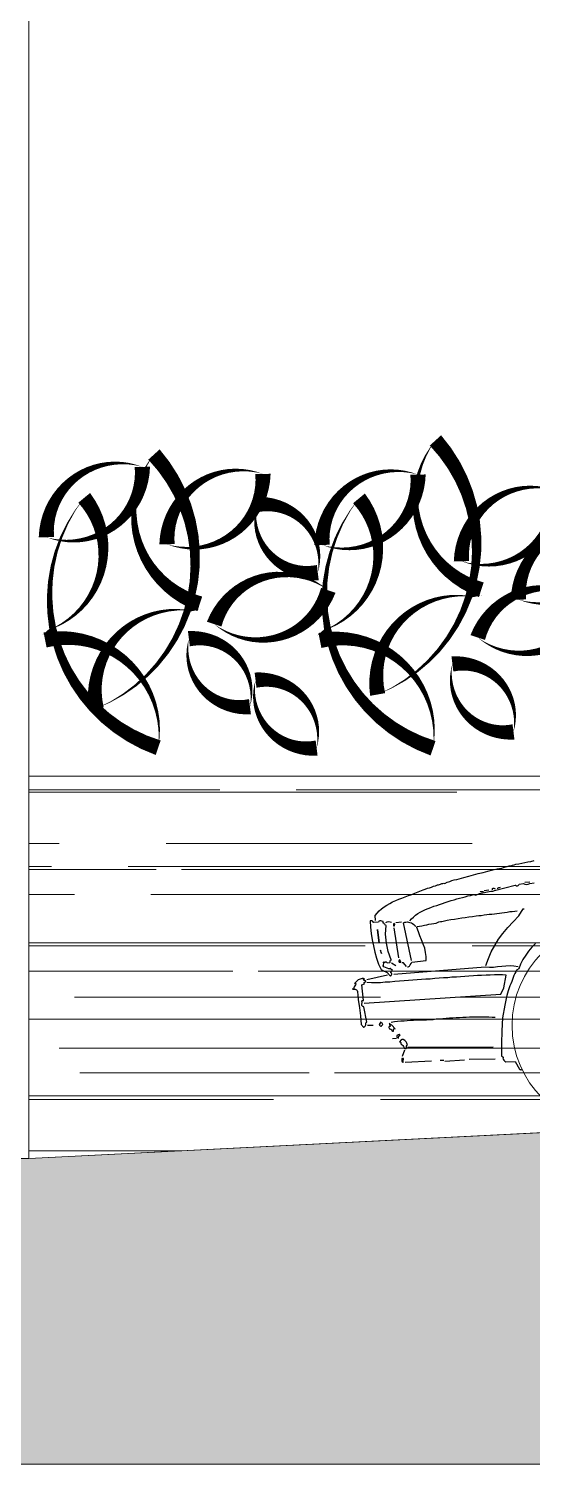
# Model space of a CAD drawing. Header units: metres. Extents: x -183 to 1639, y -350 to 198.
# Drawn here: x 523.4 to 525.046, y -184.446 to -179.752 of the extents above; entities that cross this region are included whole.
import ezdxf

# ---------------------------------------------------------------- set-up
doc = ezdxf.new("R2010")
doc.units = ezdxf.units.M
doc.header["$MEASUREMENT"] = 0
doc.header["$XCLIPFRAME"] = 2
doc.layers.add('FLOATINGWINDOWS', color=2, linetype='Continuous', plot=False)
for name, color, linetype in [('okna', 4, 'Continuous'), ('SRAFA', 251, 'Continuous'), ('SRAFY-TERÉN', 252, 'Continuous'), ('stafaz', 254, 'Continuous'), ('zariz.predmety', 203, 'Continuous')]:
    doc.layers.add(name, color=color, linetype=linetype)
picture_1 = doc.add_image_def('image2.jpg', size_in_pixel=(1280, 1024))

# ---------------------------------------------------------------- blocks, each defined once
blk = doc.blocks.new('BMW5-BOK')
for points in [[(0.0845, 0.7243), (0.0839, 0.7403), (0.0912, 0.7481), (0.0984, 0.7552), (0.1065, 0.7615), (0.1153, 0.767), (0.1242, 0.7724), (0.1338, 0.7771), (0.1434, 0.7818), (0.1539, 0.7856), (0.1643, 0.7895), (0.1747, 0.7925), (0.1851, 0.7963), (0.1963, 0.7994), (0.2075, 0.8024), (0.2179, 0.8063), (0.2291, 0.8093), (0.2396, 0.8132), (0.246, 0.8155), (0.2524, 0.817), (0.2596, 0.8193), (0.2668, 0.8208), (0.2732, 0.8223), (0.2804, 0.8246), (0.2868, 0.8261), (0.2932, 0.8284), (0.2964, 0.8284), (0.2996, 0.8291), (0.3028, 0.8299), (0.3052, 0.8315), (0.3076, 0.8322), (0.3108, 0.8322), (0.314, 0.8329), (0.3171, 0.8321), (0.3252, 0.8352), (0.334, 0.8375), (0.3412, 0.8398), (0.3492, 0.8413), (0.3572, 0.8427), (0.3652, 0.8442), (0.3732, 0.8457), (0.3811, 0.8472), (0.3971, 0.851), (0.4123, 0.854), (0.4283, 0.8578), (0.4443, 0.8607), (0.4603, 0.8637), (0.4763, 0.8667), (0.4915, 0.8689), (0.5067, 0.8711), (0.5123, 0.8726), (0.5187, 0.8741), (0.5243, 0.8749), (0.5307, 0.8764), (0.5363, 0.8771), (0.5419, 0.8786), (0.5474, 0.8794), (0.553, 0.8809), (0.5626, 0.8815), (0.573, 0.883), (0.5826, 0.8845), (0.593, 0.8859), (0.6026, 0.8874), (0.613, 0.8896)], [(0.196, 0.7164), (0.2025, 0.7228), (0.2089, 0.7283), (0.2162, 0.7337), (0.2234, 0.7384), (0.2314, 0.7423), (0.2403, 0.7462), (0.2491, 0.7501), (0.2579, 0.7531), (0.2675, 0.7562), (0.2771, 0.7593), (0.2867, 0.7615), (0.2963, 0.7638), (0.3059, 0.7669), (0.3155, 0.7691), (0.3251, 0.7722), (0.3348, 0.7745), (0.3444, 0.7767), (0.354, 0.779), (0.3627, 0.7805), (0.3723, 0.7827), (0.3811, 0.7842), (0.3907, 0.7865), (0.3995, 0.788), (0.4091, 0.7902), (0.4163, 0.7878), (0.4291, 0.7924), (0.4666, 0.7975), (0.469, 0.7974), (0.473, 0.7974), (0.4762, 0.7981), (0.4786, 0.7989), (0.5466, 0.8124), (0.5482, 0.8123), (0.549, 0.8115), (0.5506, 0.8099), (0.5521, 0.8091), (0.5545, 0.8099), (0.5569, 0.8106), (0.5586, 0.813), (0.5602, 0.8146), (0.5746, 0.8168), (0.5785, 0.8143), (0.5841, 0.8127), (0.5897, 0.8134), (0.5945, 0.8149), (0.6088, 0.8171)], [(0.4315, 0.7979), (0.4315, 0.7979), (0.4324, 0.7987), (0.4324, 0.7987), (0.4324, 0.7987), (0.4403, 0.7986), (0.4403, 0.7986), (0.4411, 0.7986), (0.4419, 0.7978), (0.4419, 0.7978)], [(0.4444, 0.801), (0.4603, 0.8023)], [(0.4723, 0.8022), (0.4723, 0.803), (0.4723, 0.8046), (0.4723, 0.8054), (0.4723, 0.8061), (0.4739, 0.8069), (0.4763, 0.8069), (0.4787, 0.8061), (0.4803, 0.8045)], [(0.4891, 0.8044), (0.4891, 0.8044), (0.4891, 0.8059), (0.4891, 0.8067), (0.4891, 0.8067), (0.4907, 0.8075), (0.4931, 0.8083), (0.4963, 0.8082), (0.4987, 0.809)], [(0.5786, 0.8207), (0.5953, 0.8205)], [(0.122, 0.5412), (0.1236, 0.5412), (0.1252, 0.5419), (0.126, 0.5435), (0.1268, 0.5459), (0.1268, 0.5475), (0.126, 0.5491), (0.1245, 0.5507), (0.1245, 0.5523), (0.1253, 0.5539), (0.1261, 0.5555), (0.1277, 0.5563), (0.1301, 0.5578), (0.1223, 0.5643), (0.1207, 0.5643), (0.1199, 0.5643), (0.1191, 0.5643), (0.1183, 0.5635), (0.1024, 0.5717), (0.1009, 0.5749), (0.1017, 0.5781), (0.1026, 0.5821), (0.1018, 0.5861), (0.1026, 0.5869), (0.1034, 0.5877), (0.1058, 0.5868), (0.1074, 0.586), (0.109, 0.5876), (0.1106, 0.5868), (0.1122, 0.586), (0.1145, 0.5843), (0.1225, 0.5842), (0.1241, 0.5858), (0.1242, 0.5874), (0.1242, 0.5898), (0.125, 0.5922), (0.1258, 0.5922), (0.1266, 0.5922), (0.1274, 0.5921), (0.1282, 0.5929), (0.1198, 0.6201), (0.1154, 0.6481), (0.1142, 0.6777), (0.1185, 0.7055), (0.1161, 0.7063), (0.1146, 0.708), (0.113, 0.7104), (0.1122, 0.7128), (0.1122, 0.7128), (0.1106, 0.7136), (0.1099, 0.7144), (0.1091, 0.7144), (0.1083, 0.7152), (0.1083, 0.7168), (0.1091, 0.7184), (0.1091, 0.72), (0.1052, 0.7208), (0.102, 0.7225), (0.098, 0.7225), (0.0948, 0.7218), (0.0948, 0.721), (0.0948, 0.7202), (0.094, 0.7186), (0.0932, 0.7178), (0.0788, 0.718), (0.0772, 0.7188), (0.0756, 0.7196), (0.0749, 0.722), (0.0733, 0.7236), (0.0669, 0.7237), (0.0666, 0.7038), (0.068, 0.683), (0.0693, 0.6623), (0.0722, 0.6415), (0.0759, 0.6207), (0.0805, 0.6007), (0.0858, 0.5815), (0.0927, 0.5631), (0.0943, 0.5623), (0.0951, 0.5615), (0.0967, 0.5607), (0.0967, 0.5607), (0.1125, 0.5525), (0.1212, 0.5404), (0.1212, 0.5404), (0.122, 0.5412), (0.122, 0.5412), (0.122, 0.5412)], [(0.1362, 0.7148), (0.1314, 0.7165), (0.1266, 0.7173), (0.121, 0.7166), (0.1163, 0.7151)], [(0.144, 0.7036), (0.1448, 0.7036), (0.1456, 0.7044), (0.1456, 0.706), (0.1464, 0.7067), (0.1465, 0.7083), (0.1457, 0.7091), (0.1449, 0.7107), (0.1441, 0.7107), (0.1425, 0.71), (0.1425, 0.7084), (0.1424, 0.706), (0.1416, 0.7036), (0.1416, 0.7036), (0.1432, 0.7036), (0.144, 0.7036), (0.144, 0.7036)], [(0.1497, 0.7139), (0.1689, 0.7144)], [(0.1943, 0.5865), (0.1752, 0.7112), (0.1792, 0.7127), (0.1832, 0.7134), (0.188, 0.7134), (0.192, 0.7125), (0.1959, 0.7109), (0.2007, 0.7092), (0.2047, 0.7068), (0.2086, 0.7043), (0.2102, 0.7019), (0.211, 0.7003), (0.2125, 0.6987), (0.2141, 0.6971)], [(0.1797, 0.5667), (0.1797, 0.5667), (0.1813, 0.5667), (0.1821, 0.5667), (0.1821, 0.5667), (0.1861, 0.5691), (0.1893, 0.573), (0.1918, 0.577), (0.1943, 0.5809), (0.2421, 0.5843), (0.2431, 0.597), (0.2417, 0.6106), (0.2395, 0.6242), (0.2349, 0.6378), (0.2303, 0.6522), (0.2256, 0.6658), (0.2218, 0.6794), (0.218, 0.6931), (0.218, 0.6938), (0.2181, 0.6946), (0.2189, 0.6954), (0.2197, 0.6962), (0.2269, 0.6969), (0.2349, 0.6984), (0.2429, 0.6999), (0.2508, 0.7006), (0.258, 0.7021), (0.266, 0.7028), (0.274, 0.7035), (0.2812, 0.7042), (0.286, 0.7057), (0.2908, 0.7072), (0.2956, 0.708), (0.3004, 0.7087), (0.3044, 0.7095), (0.3092, 0.7102), (0.3132, 0.7109), (0.318, 0.7117), (0.3307, 0.7131), (0.3427, 0.7137), (0.3547, 0.7152), (0.3659, 0.7158), (0.3778, 0.7165), (0.3898, 0.7179), (0.4018, 0.7186), (0.4138, 0.72), (0.4226, 0.7207), (0.4305, 0.7206), (0.4393, 0.7213), (0.4481, 0.7219), (0.4561, 0.7226), (0.4649, 0.7225), (0.4737, 0.7232), (0.4816, 0.7239), (0.4904, 0.7246), (0.4984, 0.7253), (0.5072, 0.7259), (0.5152, 0.7266), (0.5239, 0.7273), (0.5319, 0.7272), (0.5407, 0.7279), (0.5487, 0.7286)], [(0.4356, 0.5562), (0.4454, 0.5784), (0.4561, 0.5998), (0.4683, 0.6196), (0.4821, 0.6394), (0.4975, 0.6575), (0.5145, 0.6756), (0.5331, 0.6937), (0.5533, 0.7118), (0.5687, 0.7339), (0.5687, 0.7339), (0.5703, 0.7339), (0.5711, 0.7339), (0.5711, 0.7339)], [(0.0915, 0.65), (0.0889, 0.6947), (0.0915, 0.65)], [(0.153, 0.5974), (0.1439, 0.6972)], [(0.6023, 0.6186), (0.5894, 0.6069), (0.578, 0.595), (0.5675, 0.5816), (0.5578, 0.5682), (0.5488, 0.5539), (0.5422, 0.5389), (0.535, 0.535), (0.5317, 0.5295), (0.5285, 0.5239), (0.5252, 0.5176), (0.5227, 0.5112), (0.5195, 0.5049), (0.517, 0.4985), (0.5137, 0.4914), (0.5104, 0.4851), (0.5038, 0.4692), (0.4988, 0.4541), (0.4939, 0.439), (0.4897, 0.4231), (0.4803, 0.3818), (0.475, 0.3396), (0.4713, 0.2981), (0.4691, 0.2567), (0.4699, 0.2567), (0.4707, 0.2567), (0.4715, 0.2559), (0.4731, 0.2551), (0.4739, 0.2543), (0.4739, 0.2535), (0.4739, 0.2519), (0.473, 0.2511), (0.4738, 0.2471), (0.4761, 0.2438), (0.4793, 0.2406), (0.4824, 0.2382), (0.5127, 0.237), (0.5252, 0.2113), (0.526, 0.2097), (0.5276, 0.2097), (0.5292, 0.2097), (0.5307, 0.208), (0.5323, 0.2088), (0.533, 0.2107)], [(0.0974, 0.6157), (0.0952, 0.6261), (0.0943, 0.6237), (0.0951, 0.6213), (0.0966, 0.6189), (0.0974, 0.6157)], [(0.1423, 0.5728), (0.1281, 0.5818)], [(0.1568, 0.5838), (0.1568, 0.5838), (0.1576, 0.5838), (0.1584, 0.5838), (0.1584, 0.5838), (0.1561, 0.591), (0.1537, 0.5902), (0.1529, 0.5886), (0.1529, 0.5862), (0.1536, 0.5838), (0.1544, 0.5838), (0.1544, 0.5838), (0.1552, 0.5838), (0.1568, 0.5838)], [(0.1765, 0.5684), (0.1671, 0.5804), (0.1663, 0.5805), (0.1648, 0.5813), (0.1639, 0.5813), (0.1623, 0.5813)], [(0.0257, 0.3789), (0.0273, 0.3797), (0.0298, 0.3813), (0.0314, 0.3836), (0.0322, 0.386), (0.0322, 0.3884), (0.0331, 0.3908), (0.0339, 0.3932), (0.0363, 0.394), (0.029, 0.4451), (0.0274, 0.4451), (0.0274, 0.4459), (0.0274, 0.4459), (0.0258, 0.4459), (0.0235, 0.4499), (0.0235, 0.4539), (0.0244, 0.4587), (0.0237, 0.4643), (0.0244, 0.4651), (0.026, 0.4651), (0.0276, 0.465), (0.0293, 0.4658), (0.0275, 0.5169), (0.0363, 0.52), (0.0356, 0.5224), (0.0356, 0.5239), (0.0372, 0.5247), (0.0396, 0.5255), (0.0396, 0.5271), (0.0404, 0.5271), (0.0404, 0.5271), (0.0397, 0.5287), (0.0388, 0.5295), (0.0373, 0.5303), (0.0357, 0.5311), (0.0341, 0.5328), (0.0341, 0.5335), (0.0341, 0.5344), (0.0349, 0.5359), (0.0365, 0.5359), (0.0334, 0.5368), (0.0294, 0.5376), (0.0262, 0.5368), (0.023, 0.5361), (0.0198, 0.5353), (0.0166, 0.5338), (0.0134, 0.5314), (0.0102, 0.5291), (0.0077, 0.5267), (0.0061, 0.5251), (0.0045, 0.5236), (0.0037, 0.522), (0.0045, 0.5228), (0.0061, 0.5228), (0.0069, 0.5228), (0.0077, 0.5227), (0.0076, 0.5203), (0.006, 0.518), (0.0036, 0.5148), (0.0019, 0.5116), (-0.0006, 0.5045), (-0.0013, 0.5045), (-0.0022, 0.5045), (-0.0029, 0.5053), (-0.0037, 0.5061), (-0.0029, 0.5045), (-0.0006, 0.5045), (0.0018, 0.5045), (0.0042, 0.5044), (0.0066, 0.5028), (0.009, 0.5012), (0.0105, 0.4988), (0.0121, 0.4964), (0.0125, 0.4692), (0.0146, 0.4421), (0.0166, 0.4158), (0.0179, 0.3878), (0.0202, 0.3846), (0.0218, 0.3822), (0.0233, 0.3798), (0.0249, 0.3774), (0.0249, 0.3774), (0.0257, 0.3781), (0.0257, 0.3789), (0.0257, 0.3789)], [(0.0315, 0.4562), (0.479, 0.4599), (0.4904, 0.4797), (0.5005, 0.5211), (0.4878, 0.522), (0.4742, 0.523), (0.4615, 0.524), (0.4479, 0.5241), (0.4344, 0.5243), (0.42, 0.5245), (0.4064, 0.5247), (0.3929, 0.5249), (0.3785, 0.5243), (0.365, 0.5244), (0.3506, 0.5238), (0.3371, 0.524), (0.3227, 0.5242), (0.3091, 0.5236), (0.2948, 0.5238), (0.2812, 0.5239), (0.2661, 0.5234), (0.2517, 0.5227), (0.2373, 0.5229), (0.223, 0.5231), (0.2086, 0.5225), (0.1943, 0.5227), (0.1807, 0.5221), (0.1664, 0.5215), (0.1504, 0.5217), (0.1353, 0.5211), (0.1193, 0.5205), (0.1041, 0.5207), (0.089, 0.5201), (0.0738, 0.5203), (0.0587, 0.5213), (0.0444, 0.523)], [(0.0445, 0.5334), (0.1124, 0.5445)], [(0.134, 0.5458), (0.4331, 0.5515), (0.4467, 0.5497), (0.4602, 0.5495), (0.4738, 0.5501), (0.4873, 0.5507), (0.5009, 0.5514), (0.5145, 0.5512), (0.5272, 0.5494), (0.5407, 0.5461)], [(0.0378, 0.3836), (0.0561, 0.3833)], [(0.0847, 0.379), (0.0848, 0.3798), (0.0856, 0.3813), (0.0864, 0.3821), (0.088, 0.3829), (0.0872, 0.3853), (0.0865, 0.3877), (0.0841, 0.3885), (0.0825, 0.3902), (0.0809, 0.391), (0.0801, 0.3894), (0.0793, 0.3878), (0.0776, 0.3854), (0.076, 0.3847), (0.0768, 0.3823), (0.0792, 0.3799), (0.0815, 0.3782), (0.0824, 0.3782), (0.0831, 0.379), (0.084, 0.379), (0.0847, 0.379)], [(0.1196, 0.3586), (0.1196, 0.3586), (0.1204, 0.3594), (0.1212, 0.3593), (0.1212, 0.3593), (0.1221, 0.3665), (0.1229, 0.3673), (0.1245, 0.3681), (0.1261, 0.3672), (0.1276, 0.3664), (0.1175, 0.3794), (0.1151, 0.3802), (0.1135, 0.3818), (0.1119, 0.3834), (0.1104, 0.3866), (0.1095, 0.3842), (0.1103, 0.3818), (0.1111, 0.3794), (0.1118, 0.3762), (0.1118, 0.3754), (0.111, 0.3754), (0.1094, 0.3755), (0.1078, 0.3755), (0.107, 0.3739), (0.107, 0.3723), (0.1078, 0.3707), (0.1085, 0.3683), (0.1093, 0.3675), (0.1101, 0.3675), (0.1125, 0.3666), (0.1141, 0.3666), (0.1172, 0.3594), (0.1172, 0.3594), (0.118, 0.3594), (0.1188, 0.3594), (0.1196, 0.3586)], [(0.116, 0.3897), (0.1264, 0.3904), (0.1368, 0.3911), (0.1471, 0.3917), (0.1583, 0.3916), (0.1687, 0.3922), (0.179, 0.3921), (0.1894, 0.392), (0.2005, 0.3918), (0.2109, 0.3909), (0.2213, 0.3907), (0.2316, 0.3906), (0.2428, 0.3905), (0.2532, 0.3903), (0.2636, 0.391), (0.2747, 0.3909), (0.2851, 0.3915), (0.2963, 0.3914), (0.3074, 0.392), (0.3178, 0.3919), (0.3289, 0.3917), (0.3401, 0.3916), (0.3505, 0.3914), (0.3616, 0.3913), (0.372, 0.3912), (0.3824, 0.391), (0.3935, 0.3909), (0.4039, 0.39), (0.4142, 0.389), (0.4254, 0.3889), (0.4358, 0.3879), (0.4461, 0.3862), (0.4565, 0.3853)], [(0.1169, 0.3355), (0.1296, 0.3361)], [(0.1368, 0.3352), (0.1385, 0.3424), (0.1393, 0.3432), (0.1401, 0.344), (0.1409, 0.344), (0.1425, 0.3447), (0.1417, 0.3455), (0.1417, 0.3463), (0.1417, 0.3471), (0.141, 0.3479), (0.1386, 0.3464), (0.1362, 0.3464), (0.1337, 0.3456), (0.1313, 0.3449), (0.1313, 0.3441), (0.1313, 0.3433), (0.1313, 0.3417), (0.1313, 0.3409), (0.136, 0.3352), (0.136, 0.3352), (0.1368, 0.3352), (0.1368, 0.3352), (0.1368, 0.3352)], [(0.1563, 0.3007), (0.1571, 0.3007), (0.1587, 0.3006), (0.1595, 0.3006), (0.1603, 0.3014), (0.1612, 0.3078), (0.1612, 0.3094), (0.162, 0.3102), (0.1628, 0.3117), (0.1644, 0.3125), (0.1629, 0.3173), (0.1606, 0.3222), (0.1566, 0.327), (0.1511, 0.3303), (0.1495, 0.3303), (0.1487, 0.3303), (0.1471, 0.3303), (0.1447, 0.3295), (0.139, 0.324), (0.1414, 0.3232), (0.143, 0.3216), (0.143, 0.3184), (0.1437, 0.316), (0.1469, 0.3136), (0.1493, 0.3111), (0.1516, 0.3071), (0.1531, 0.3031), (0.1531, 0.3023), (0.1539, 0.3015), (0.1555, 0.3007), (0.1563, 0.3007)], [(0.1464, 0.2761), (0.1546, 0.2959)], [(0.4432, 0.2882), (0.1643, 0.303)], [(0.1469, 0.2561), (0.147, 0.2593), (0.1478, 0.2625), (0.1487, 0.2649), (0.1487, 0.2681), (0.1479, 0.2689), (0.1463, 0.2697), (0.1455, 0.2689), (0.1439, 0.2682), (0.1431, 0.2673), (0.1431, 0.2657), (0.1431, 0.2634), (0.143, 0.261), (0.143, 0.2594), (0.1438, 0.2586), (0.1446, 0.257), (0.1461, 0.2553), (0.1461, 0.2553), (0.1469, 0.2561), (0.1469, 0.2561), (0.1469, 0.2561)], [(0.1541, 0.256), (0.2402, 0.2549)], [(0.2801, 0.2544), (0.2681, 0.2545)], [(0.2833, 0.252), (0.3479, 0.2527)], [(0.4475, 0.2482), (0.363, 0.2525)]]:
    blk.add_lwpolyline(points)
at = {"lineweight": 0}
blk.add_circle((0.8438, 0.3357), 0.335, dxfattribs=at)

msp = doc.modelspace()

# ---------------------------------------------------------------- hatches: boundary and pattern name
at = {"layer": 'SRAFA', "linetype": 'Continuous', "lineweight": 0}
h = msp.add_hatch(dxfattribs=at)
h.set_pattern_fill('AR-RROOF', color=256, scale=0.25, style=0)
h.set_pattern_definition([(360, (28.2745, 62.7584), (0.55, 0.25), [3.75, -0.5, 1.25, -0.25]), (360, (28.607, 62.8834), (-0.25, 0.3325), [0.75, -0.0825, 1.5, -0.1875]), (360, (28.3995, 62.9709), (1.3, 0.1675), [2, -0.35, 1, -0.25])])
h.paths.add_polyline_path([(523.4004, -182.1963), (523.4004, -183.4463), (537.3004, -182.7469), (537.3004, -182.1963)])
at = {"layer": 'SRAFY-TERÉN', "linetype": 'Continuous', "lineweight": 0}
msp.add_hatch(color=256, dxfattribs=at).paths.add_polyline_path([(513.9004, -183.4463), (513.9004, -184.4463), (540.0176, -184.4463), (540.0176, -182.6396), (539.3004, -182.6463), (523.4004, -183.4463)])

# ---------------------------------------------------------------- linework, layer by layer
at = {"layer": 'FLOATINGWINDOWS', "linetype": 'Continuous', "lineweight": 0, "flags": 128}
msp.add_lwpolyline([(513.9004, -183.4463), (513.9004, -184.4463), (540.0176, -184.4463), (540.0176, -182.6396), (539.3004, -182.6463), (523.4004, -183.4463)], close=True, dxfattribs=at)
at = {"layer": 'okna', "linetype": 'Continuous', "lineweight": 0}
for p, q in [((523.4004, -178.7963), (523.4004, -183.4463)), ((537.3004, -182.1963), (523.4004, -182.1963)), ((523.4004, -183.4463), (539.3004, -182.6463)), ((523.4004, -183.4463), (513.9004, -183.4463))]:
    msp.add_line(p, q, dxfattribs=at)
at = {"layer": 'zariz.predmety', "color": 253, "linetype": 'Continuous', "ltscale": 0.001}
for points in [[(524.7299, -181.0983, 0, 0, 0.520567), (524.7299, -181.0983, 0, 0.05, 0.520567), (524.8797, -181.5867, 0, 0.05, 0.520567), (524.858, -181.6098, 0, 0.05, 0.520567), (524.5409, -181.9291, 0, 0.05, 0.520567), (524.7299, -181.0983, 0.05, 0.05, 0)], [(523.7719, -181.1849, 0, 0, 0.520567), (523.7719, -181.1849, 0, 0.05, 0.520567), (523.4581, -181.4148, 0, 0.05, 0.520567), (523.7719, -181.1849, 0.05, 0.05, 0)], [(523.8098, -181.1444, 0, 0, 0.520567), (523.8098, -181.1444, 0, 0.05, 0.520567), (523.9596, -181.6328, 0, 0.05, 0.520567), (523.9379, -181.6559, 0, 0.05, 0.520567), (523.6208, -181.9753, 0, 0.05, 0.520567), (523.8098, -181.1444, 0.05, 0.05, 0)], [(524.1661, -181.208, 0, 0, 0.520567), (524.1661, -181.208, 0, 0.05, 0.520567), (523.8523, -181.4379, 0, 0.05, 0.520567), (524.1661, -181.208, 0.05, 0.05, 0)], [(524.673, -181.2102, 0, 0, 0.520567), (524.673, -181.2102, 0, 0.05, 0.520567), (524.3592, -181.4401, 0, 0.05, 0.520567), (524.673, -181.2102, 0.05, 0.05, 0)], [(525.1286, -181.2636, 0, 0, 0.520567), (525.1286, -181.2636, 0, 0.05, 0.520567), (524.8149, -181.4935, 0, 0.05, 0.520567), (525.1286, -181.2636, 0.05, 0.05, 0)], [(523.8236, -182.1032, 0, 0, 0.520567), (523.8236, -182.1032, 0, 0.05, 0.520567), (523.4539, -181.7507, 0, 0.05, 0.520567), (523.4615, -181.7199, 0, 0.05, 0.520567), (523.5816, -181.2862, 0, 0.05, 0.520567), (523.8236, -182.1032, 0.05, 0.05, 0)], [(524.3453, -181.5306, 0, 0, 0.520567), (524.3453, -181.5306, 0, 0.05, 0.520567), (524.1456, -181.3083, 0, 0.05, 0.520567), (524.3453, -181.5306, 0.05, 0.05, 0)], [(524.722, -182.1049, 0, 0, 0.520567), (524.722, -182.1049, 0, 0.05, 0.520567), (524.3522, -181.7524, 0, 0.05, 0.520567), (524.3598, -181.7217, 0, 0.05, 0.520567), (524.4799, -181.2879, 0, 0.05, 0.520567), (524.722, -182.1049, 0.05, 0.05, 0)], [(525.3147, -181.389, 0, 0, 0.520567), (525.3147, -181.389, 0, 0.05, 0.520567), (525.001, -181.6189, 0, 0.05, 0.520567), (525.3147, -181.389, 0.05, 0.05, 0)], [(524.3796, -181.5885, 0, 0, 0.520567), (524.3796, -181.5885, 0, 0.05, 0.520567), (524.0066, -181.699, 0, 0.05, 0.520567), (524.3796, -181.5885, 0.05, 0.05, 0)], [(525.241, -181.6322, 0, 0, 0.520567), (525.241, -181.6322, 0, 0.05, 0.520567), (524.8681, -181.7427, 0, 0.05, 0.520567), (525.241, -181.6322, 0.05, 0.05, 0)], [(524.1236, -181.9691, 0, 0, 0.520567), (524.1236, -181.9691, 0, 0.05, 0.520567), (523.9239, -181.7468, 0, 0.05, 0.520567), (524.1236, -181.9691, 0.05, 0.05, 0)], [(524.985, -182.0515, 0, 0, 0.520567), (524.985, -182.0515, 0, 0.05, 0.520567), (524.7853, -181.8292, 0, 0.05, 0.520567), (524.985, -182.0515, 0.05, 0.05, 0)], [(524.3415, -182.1044, 0, 0, 0.520567), (524.3415, -182.1044, 0, 0.05, 0.520567), (524.1418, -181.8821, 0, 0.05, 0.520567), (524.3415, -182.1044, 0.05, 0.05, 0)]]:
    msp.add_lwpolyline(points, format="xyseb", close=True, dxfattribs=at)

# ---------------------------------------------------------------- block references
at = {"layer": 'stafaz', "linetype": 'Continuous', "lineweight": 0, "rotation": 3.3800056010448}
msp.add_blockref('BMW5-BOK', (524.4926, -183.3961), dxfattribs=at)

# ---------------------------------------------------------------- pictures from other files: only their frames are drawn
at = {"layer": 'stafaz', "linetype": 'Continuous', "lineweight": 0}
image = msp.add_image(picture_1, insert=(496.2887, -192.8032), size_in_units=(74.3441, 59.4753), dxfattribs=at)
image.set_boundary_path([(303.585, 862.4005), (303.585, 836.5747), (302.724, 836.5747), (302.724, 652.0233), (752.3903, 652.0233), (752.3903, 848.5108), (740.0417, 848.6267), (705.6072, 840.879), (466.2878, 840.879), (466.2878, 782.3404), (462.586, 782.3404), (462.586, 767.7058), (469.7312, 767.7058), (469.7312, 763.753), (467.1486, 763.753), (467.1486, 760.819), (336.2977, 760.819), (336.2977, 763.753), (333.715, 763.753), (333.715, 767.7058), (340.8602, 767.7058), (340.8602, 782.3404), (337.1585, 782.3404), (337.1585, 862.4005), (303.585, 862.4005)])

doc.saveas('drawing.dxf')
